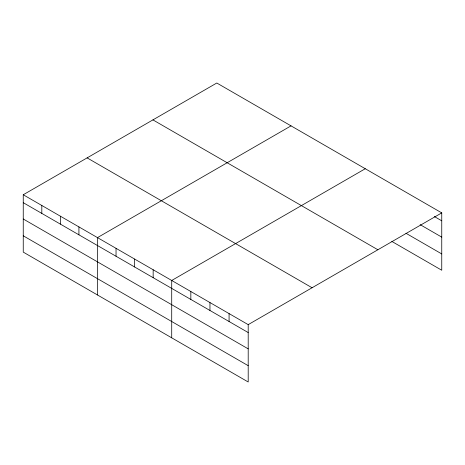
<?xml version="1.0" encoding="UTF-8"?>
<svg xmlns="http://www.w3.org/2000/svg" width="465" height="465" viewBox="0 0 465 465"><rect width="100%" height="100%" fill="white"/><g stroke="black" fill="none" stroke-linecap="round" stroke-linejoin="round"><path stroke-width="0.7" d="M248.2 348.866L248.2 324.634L23.25 194.759L23.25 252.117L248.2 381.986L248.2 348.866L23.25 218.998M23.25 194.759L216.8 83.014L441.75 212.883L441.75 270.241L391.792 241.399M291.038 125.87L97.481 237.615L97.481 294.973M365.269 168.731L171.713 280.476L171.713 337.828M248.2 324.634L441.75 212.883M434.351 216.539L441.75 220.811M420.162 224.659L441.75 237.121M405.974 233.273L441.75 253.931M152.933 119.889L377.876 249.763M87.124 157.885L312.067 287.754M23.25 202.682L248.2 332.556M23.25 235.802L248.2 365.676M229.076 313.59L229.076 321.518M209.959 302.552L209.959 310.481M190.836 291.514L190.836 299.437M153.159 269.758L153.159 277.686M134.6 259.046L134.6 266.974M116.041 248.333L116.041 256.256M78.922 226.903L78.922 234.825M60.369 216.19L60.369 224.113M41.809 205.472L41.809 213.4"/></g></svg>
